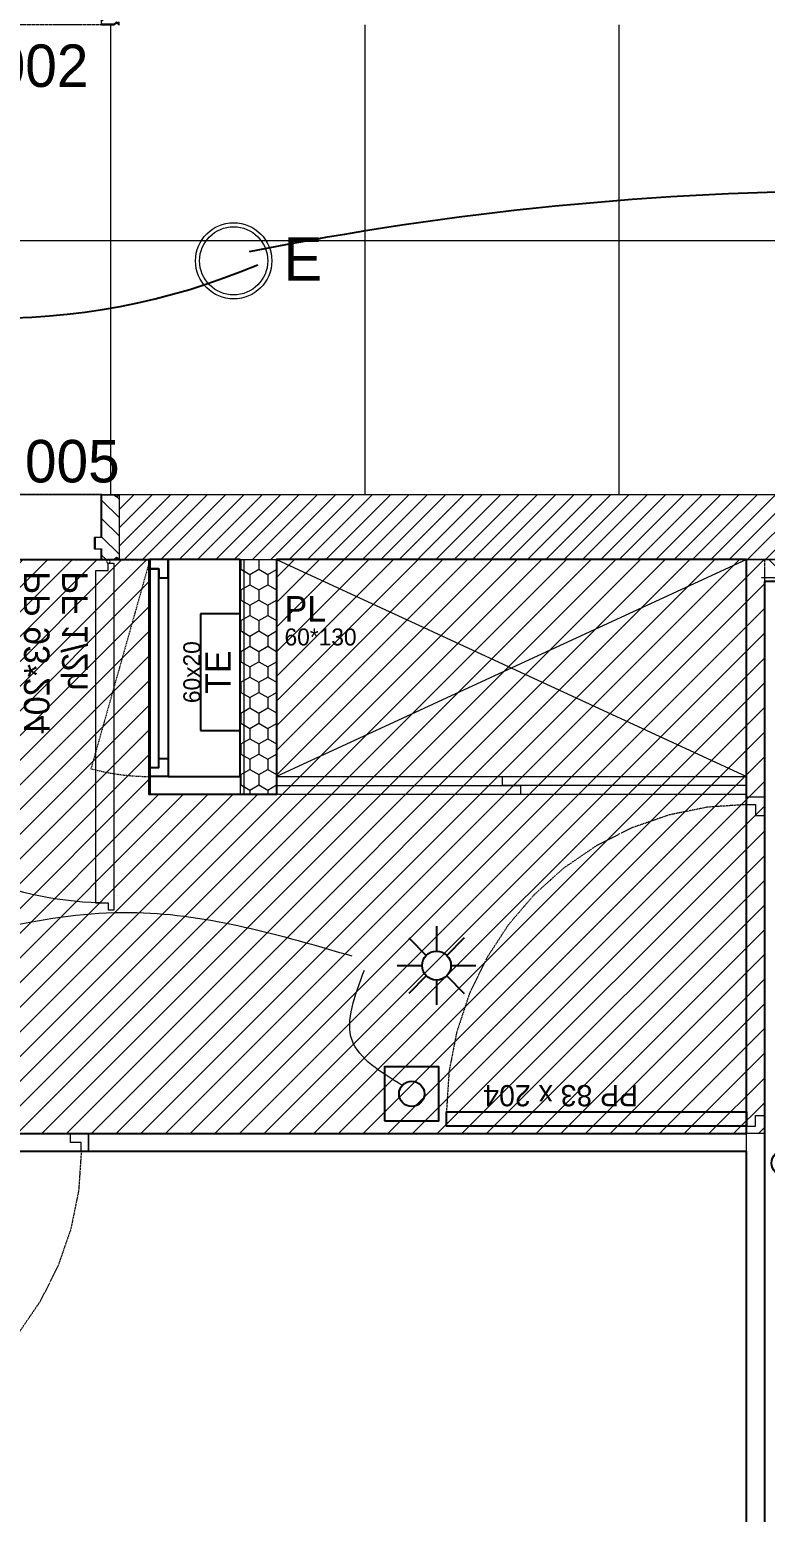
# Model space of a CAD drawing. Header units: centimetres. Extents: x 1724 to 19617, y -6503 to 8072.
# Drawn here: x 5639.8 to 5843.3, y 3867.9 to 4278.1 of the extents above; entities that cross this region are included whole.
import ezdxf

# ---------------------------------------------------------------- set-up
doc = ezdxf.new("R2010")
doc.units = ezdxf.units.CM
for name, pattern in [('Style de ligne -13', [0.147638, 0.098425, -0.049213]), ('Style de ligne -18', [0.164042, 0.054681, -0.109361]), ('Style de ligne -5', [0.20828, 0.069425, -0.138855])]:
    doc.linetypes.add(name, pattern=pattern)
for name, color, linetype in [('B aménagement intérieur', 252, 'Continuous'), ('B Faux plafonds', 252, 'Continuous'), ('B Général', 252, 'Continuous'), ('C ANNOTATIONS-prestations', 252, 'Continuous'), ('C ANNOTATIONS-texte', 252, 'Continuous'), ('D SURFACES-shab', 252, 'Continuous'), ('F REMPLISSAGE-TE', 252, 'Continuous'), ('prlm-ELEC-CFO', 1, 'Continuous')]:
    doc.layers.add(name, color=color, linetype=linetype)
for name, color, linetype, lineweight in [('B Faux plafonds-1', 7, 'Continuous', 5), ('B GÈnÈral', 7, 'Continuous', 5), ('C ANNOTATIONS-prestations-1', 7, 'Continuous', 5), ('F REMPLISSAGE-TE-1', 7, 'Continuous', 5)]:
    doc.layers.add(name, color=color, linetype=linetype, lineweight=lineweight)
doc.styles.add('Eurostile', font='Eurosti.TTF')
doc.styles.add('Eurostile (bold)', font='Eurostib.TTF')
doc.styles.add('prlm-elec-cfo', font='comic.ttf', dxfattribs={"height": 12})
pattern_1 = [(45, (0, 0), (2.42535, -2.64583), [])]
pattern_2 = [(270, (-80.9733, 104.6356), (2.4602994, -4.2613636), [2.840909, -5.681818]), (30, (-80.9733, 104.6356), (2.4602994, 4.2613636), [2.840909, -5.681818]), (330, (-76.0527, 101.7947), (4.9205988, -9e-09), [2.840909, -5.681818])]

# ---------------------------------------------------------------- blocks, each defined once
blk = doc.blocks.new('xi.SPOT')
at = {"color": 0, "lineweight": 5}
blk.add_wipeout([(-4, 0), (-2.83, -2.83), (0, -4), (2.83, -2.83), (4, 0), (2.83, 2.83), (0, 4), (-2.83, 2.83)], dxfattribs=at).dxf.layer = 'prlm-ELEC-CFO'
at = {"layer": 'prlm-ELEC-CFO', "color": 0, "linetype": 'ByBlock', "lineweight": -2, "flags": 128}
for points in [[(0, 10.88), (0, 4)], [(-7.69, 7.69), (-2.83, 2.83)], [(7.69, 7.69), (2.83, 2.83)], [(-10.88, 0), (-4, 0)], [(4, 0), (10.88, 0)], [(-2.83, -2.83), (-7.69, -7.69)], [(0, -4), (0, -10.88)], [(2.83, -2.83), (7.69, -7.69)]]:
    blk.add_lwpolyline(points, dxfattribs=at)
at = {"layer": 'prlm-ELEC-CFO', "color": 0, "linetype": 'ByBlock', "lineweight": -2}
blk.add_circle((0, 0), 4, dxfattribs=at)
blk = doc.blocks.new('xi.BP')
at = {"layer": 'prlm-ELEC-CFO', "color": 0, "flags": 128}
blk.add_lwpolyline([(-7.5, -7.5), (7.5, -7.5), (7.5, 7.5), (-7.5, 7.5)], close=True, dxfattribs=at)
at = {"layer": 'prlm-ELEC-CFO', "color": 0}
blk.add_circle((0, 0), 3.5, dxfattribs=at)
blk = doc.blocks.new('xi.DA')
at = {"layer": 'prlm-ELEC-CFO', "color": 0}
for points in [[(4.05, 1.39), (-1.17, 4.34)], [(0.61, -1.67), (7.04, 4.05), (1.81, 7.01)]]:
    blk.add_lwpolyline(points, dxfattribs=at)
blk.add_circle((-2, -4), 3.5, dxfattribs=at)
blk = doc.blocks.new('xi.lumE')
at = {"layer": 'prlm-ELEC-CFO', "color": 0, "linetype": 'ByBlock', "lineweight": 13}
for radius in [10.55, 9.42]:
    blk.add_circle((0, 0), radius, dxfattribs=at)
blk = doc.blocks.new('PP 93_204 PF1_2h mur20')
at = {"layer": 'B GÈnÈral', "linetype": 'Continuous', "lineweight": 5}
h = blk.add_hatch(dxfattribs=at)
h.set_pattern_fill('50_BETON', style=0, pattern_type=2)
h.set_pattern_definition(pattern_1)
edge = h.paths.add_edge_path()
edge.add_line((-51.6, -8.95), (-50.94, -8.37))
edge.add_line((-50.94, -8.37), (-50.93, -8.36))
edge.add_arc((-50.79, -8.52), 0.2, 48.9909, 131.0091, ccw=False)
edge.add_line((-50.66, -8.36), (-50.65, -8.37))
edge.add_line((-50.65, -8.37), (-50.1, -8.86))
edge.add_line((-50.1, -8.86), (-50.1, -8.86))
edge.add_arc((-50.06, -8.82), 0.05, 228.9909, 270)
edge.add_line((-50.06, -8.87), (-50.06, -8.87))
edge.add_line((-50.06, -8.87), (-46.7, -8.87))
edge.add_line((-46.7, -8.87), (-46.69, -8.87))
edge.add_arc((-46.69, -8.83), 0.0435, 270, 360)
edge.add_line((-46.65, -8.83), (-46.65, 2.7))
edge.add_arc((-46.48, 2.7), 0.174, 90, 180, ccw=False)
edge.add_line((-46.48, 2.87), (-46.45, 2.87))
edge.add_line((-46.45, 2.87), (-44.9, 2.87))
edge.add_line((-44.9, 2.87), (-44.89, 2.87))
edge.add_arc((-44.89, 2.91), 0.0435, 270, 360)
edge.add_line((-44.85, 2.91), (-44.85, 5.96))
edge.add_arc((-44.89, 5.96), 0.0435, 0, 90)
edge.add_line((-44.89, 6), (-44.9, 6))
edge.add_line((-44.9, 6), (-46.45, 6))
edge.add_line((-46.45, 6), (-46.48, 6))
edge.add_arc((-46.48, 6.17), 0.174, 180, 270, ccw=False)
edge.add_line((-46.65, 6.17), (-46.65, 8.83))
edge.add_arc((-46.69, 8.83), 0.0435, 0, 90)
edge.add_line((-46.69, 8.87), (-46.7, 8.87))
edge.add_line((-46.7, 8.87), (-50.06, 8.87))
edge.add_line((-50.06, 8.87), (-50.06, 8.87))
edge.add_arc((-50.06, 8.82), 0.05, 90, 131.0091)
edge.add_line((-50.1, 8.86), (-50.1, 8.86))
edge.add_line((-50.1, 8.86), (-50.65, 8.37))
edge.add_line((-50.65, 8.37), (-50.66, 8.37))
edge.add_arc((-50.79, 8.52), 0.2, 233.0967, 311.0091, ccw=False)
edge.add_line((-50.91, 8.36), (-50.92, 8.36))
edge.add_line((-50.92, 8.36), (-51.44, 8.81))
edge.add_line((-51.44, 8.81), (-51.44, 8.81))
edge.add_line((-51.44, 8.81), (-51.6, 8.95))
edge.add_line((-51.6, 8.95), (-51.6, -8.95))
h = blk.add_hatch(dxfattribs=at)
h.set_pattern_fill('50_BETON', style=0, pattern_type=2)
h.set_pattern_definition(pattern_1)
edge = h.paths.add_edge_path()
edge.add_line((51.6, -8.95), (50.94, -8.37))
edge.add_line((50.94, -8.37), (50.93, -8.36))
edge.add_arc((50.79, -8.52), 0.2, 48.9909, 131.0091)
edge.add_line((50.66, -8.36), (50.65, -8.37))
edge.add_line((50.65, -8.37), (50.1, -8.86))
edge.add_line((50.1, -8.86), (50.1, -8.86))
edge.add_arc((50.06, -8.82), 0.05, 270, 311.0091, ccw=False)
edge.add_line((50.06, -8.87), (50.06, -8.87))
edge.add_line((50.06, -8.87), (46.7, -8.87))
edge.add_line((46.7, -8.87), (46.69, -8.87))
edge.add_arc((46.69, -8.83), 0.0435, 180, 270, ccw=False)
edge.add_line((46.65, -8.83), (46.65, 2.7))
edge.add_arc((46.48, 2.7), 0.174, 0, 90)
edge.add_line((46.48, 2.87), (46.45, 2.87))
edge.add_line((46.45, 2.87), (44.9, 2.87))
edge.add_line((44.9, 2.87), (44.89, 2.87))
edge.add_arc((44.89, 2.91), 0.0435, 180, 270, ccw=False)
edge.add_line((44.85, 2.91), (44.85, 5.96))
edge.add_arc((44.89, 5.96), 0.0435, 90, 180, ccw=False)
edge.add_line((44.89, 6), (44.9, 6))
edge.add_line((44.9, 6), (46.45, 6))
edge.add_line((46.45, 6), (46.48, 6))
edge.add_arc((46.48, 6.17), 0.174, 270, 360)
edge.add_line((46.65, 6.17), (46.65, 8.83))
edge.add_arc((46.69, 8.83), 0.0435, 90, 180, ccw=False)
edge.add_line((46.69, 8.87), (46.7, 8.87))
edge.add_line((46.7, 8.87), (50.06, 8.87))
edge.add_line((50.06, 8.87), (50.06, 8.87))
edge.add_arc((50.06, 8.82), 0.05, 48.9909, 90, ccw=False)
edge.add_line((50.1, 8.86), (50.1, 8.86))
edge.add_line((50.1, 8.86), (50.65, 8.37))
edge.add_line((50.65, 8.37), (50.66, 8.37))
edge.add_arc((50.79, 8.52), 0.2, 228.9909, 306.9033)
edge.add_line((50.91, 8.36), (50.92, 8.36))
edge.add_line((50.92, 8.36), (51.44, 8.81))
edge.add_line((51.44, 8.81), (51.44, 8.81))
edge.add_line((51.44, 8.81), (51.6, 8.95))
edge.add_line((51.6, 8.95), (51.6, -8.95))
at = {"layer": 'B Général', "linetype": 'Style de ligne -13', "lineweight": 5}
for p, q in [((46.7, 9), (-46.7, 9)), ((46.7, -9), (-46.7, -9))]:
    blk.add_line(p, q, dxfattribs=at)
at = {"layer": 'B Général', "color": 7, "linetype": 'Continuous', "lineweight": 5, "flags": 128}
blk.add_lwpolyline([(45, 12), (48.5, 12), (48.5, 10), (50, 10), (50.01, 106), (48.51, 106), (48.51, 104), (45.01, 104)], close=True, dxfattribs=at)
at = {"layer": 'B Général', "linetype": 'Continuous', "lineweight": 5, "flags": 128}
for points in [[(-46.5, 8.83), (-46.5, 6.17, 0.414214), (-46.46, 6.13), (-46.45, 6.13), (-44.9, 6.13), (-44.87, 6.13, -0.414214), (-44.7, 5.96), (-44.7, 2.91, -0.414214), (-44.87, 2.74), (-44.9, 2.74), (-46.45, 2.74), (-46.46, 2.74, 0.414214), (-46.5, 2.7), (-46.5, -8.83, -0.414214), (-46.67, -9), (-46.7, -9), (-50.06, -9), (-50.07, -9, -0.18087), (-50.2, -8.95), (-50.2, -8.95), (-50.76, -8.47), (-50.76, -8.46, 0.373975), (-50.83, -8.46), (-50.83, -8.47), (-51.49, -9.04), (-51.6, -8.95), (-50.94, -8.37), (-50.93, -8.36, -0.373975), (-50.66, -8.36), (-50.65, -8.37), (-50.1, -8.86), (-50.1, -8.86, 0.18087), (-50.06, -8.87), (-50.06, -8.87), (-46.7, -8.87), (-46.69, -8.87, 0.414214), (-46.65, -8.83), (-46.65, 2.7, -0.414214), (-46.48, 2.87), (-46.45, 2.87), (-44.9, 2.87), (-44.89, 2.87, 0.414214), (-44.85, 2.91), (-44.85, 5.96, 0.414214), (-44.89, 6), (-44.9, 6), (-46.45, 6), (-46.48, 6, -0.414214), (-46.65, 6.17), (-46.65, 8.83, 0.414214), (-46.69, 8.87), (-46.7, 8.87), (-50.06, 8.87), (-50.06, 8.87, 0.18087), (-50.1, 8.86), (-50.1, 8.86), (-50.65, 8.37), (-50.66, 8.37, -0.353689), (-50.91, 8.36), (-50.92, 8.36), (-51.44, 8.81), (-51.44, 8.81), (-51.6, 8.95), (-51.49, 9.04), (-50.88, 8.51, 0.385556), (-50.77, 8.46), (-50.76, 8.47), (-50.2, 8.95), (-50.2, 8.95, -0.18087), (-50.07, 9), (-50.06, 9), (-46.7, 9), (-46.67, 9, -0.414214)], [(46.5, 8.83), (46.5, 6.17, -0.414214), (46.46, 6.13), (46.45, 6.13), (44.9, 6.13), (44.87, 6.13, 0.414214), (44.7, 5.96), (44.7, 2.91, 0.414214), (44.87, 2.74), (44.9, 2.74), (46.45, 2.74), (46.46, 2.74, -0.414214), (46.5, 2.7), (46.5, -8.83, 0.414214), (46.67, -9), (46.7, -9), (50.06, -9), (50.07, -9, 0.18087), (50.2, -8.95), (50.2, -8.95), (50.76, -8.47), (50.76, -8.46, -0.373975), (50.83, -8.46), (50.83, -8.47), (51.49, -9.04), (51.6, -8.95), (50.94, -8.37), (50.93, -8.36, 0.373975), (50.66, -8.36), (50.65, -8.37), (50.1, -8.86), (50.1, -8.86, -0.18087), (50.06, -8.87), (50.06, -8.87), (46.7, -8.87), (46.69, -8.87, -0.414214), (46.65, -8.83), (46.65, 2.7, 0.414214), (46.48, 2.87), (46.45, 2.87), (44.9, 2.87), (44.89, 2.87, -0.414214), (44.85, 2.91), (44.85, 5.96, -0.414214), (44.89, 6), (44.9, 6), (46.45, 6), (46.48, 6, 0.414214), (46.65, 6.17), (46.65, 8.83, -0.414214), (46.69, 8.87), (46.7, 8.87), (50.06, 8.87), (50.06, 8.87, -0.18087), (50.1, 8.86), (50.1, 8.86), (50.65, 8.37), (50.66, 8.37, 0.353689), (50.91, 8.36), (50.92, 8.36), (51.44, 8.81), (51.44, 8.81), (51.6, 8.95), (51.49, 9.04), (50.88, 8.51, -0.385556), (50.77, 8.46), (50.76, 8.47), (50.2, 8.95), (50.2, 8.95, 0.18087), (50.07, 9), (50.06, 9), (46.7, 9), (46.67, 9, 0.414214)]]:
    blk.add_lwpolyline(points, format="xyb", close=True, dxfattribs=at)
at = {"layer": 'B Général', "color": 250, "linetype": 'Continuous', "lineweight": 5, "true_color": 0x444444, "flags": 128}
blk.add_lwpolyline([(0, -20.5), (-14, -41.85), (14, -41.85)], close=True, dxfattribs=at)
at = {"layer": 'B Général', "linetype": 'Continuous', "lineweight": 5}
blk.add_circle((48.5, 9.5), 0.5, dxfattribs=at)
at = {"layer": 'B Général', "color": 7, "linetype": 'Continuous', "lineweight": 5}
blk.add_arc((48.5, 9.5), 94.5, 90, 181.2323, dxfattribs=at)
at = {"layer": 'C ANNOTATIONS-prestations', "insert": (25.18, 12.23), "char_height": 7.049, "attachment_point": 1, "rotation": 90, "line_spacing_factor": 0.895453, "style": 'Eurostile'}
blk.add_mtext('PP 93*204\\PPF 1/2h\\P', dxfattribs=at)
blk = doc.blocks.new('PP 80')
at = {"layer": 'B Général', "flags": 128}
blk.add_lwpolyline([(-43, 2.5), (-43, 85.5), (-39, 85.5), (-39, 2.5)], close=True, dxfattribs=at)
at = {"layer": 'B Général', "linetype": 'Style de ligne -18', "lineweight": 5, "flags": 128}
blk.add_lwpolyline([(46, 2.5), (45.27, 13.33), (43.1, 23.98), (39.53, 34.26), (34.61, 44), (28.44, 53.03), (21.1, 61.19), (12.74, 68.35), (3.5, 74.38), (-6.47, 79.18), (-17, 82.67), (-27.91, 84.79), (-39, 85.5)], dxfattribs=at)
at = {"layer": 'B Général', "color": 7, "linetype": 'Continuous', "lineweight": 5, "flags": 128}
for points in [[(-45, 2.5), (-43, 2.5), (-43, 0), (-40, 0), (-40, -2.5), (-45, -2.5)], [(48, 2.5), (46, 2.5), (46, 0), (43, 0), (43, -2.5), (48, -2.5), (48, -2.5), (48, -2.5), (48, 1.79), (48, 1.79)]]:
    blk.add_lwpolyline(points, close=True, dxfattribs=at)
at = {"layer": 'C ANNOTATIONS-prestations', "insert": (-37.49, 32.5), "char_height": 5.8739, "attachment_point": 1, "rotation": 90, "line_spacing_factor": 0.895453, "style": 'Eurostile'}
blk.add_mtext('PP 83 x 204', dxfattribs=at)
blk = doc.blocks.new('Placard 60.130')
at = {"layer": 'B Général', "color": 7, "linetype": 'Continuous', "lineweight": 5}
for p, q in [((65, 29.81), (-65, -30.19)), ((-65, 29.81), (65, -30.19))]:
    blk.add_line(p, q, dxfattribs=at)
at = {"layer": 'B Général', "color": 7, "linetype": 'Continuous', "lineweight": 5, "flags": 128}
blk.add_lwpolyline([(65, -30.19), (65, 29.81), (-65, 29.81), (-65, -30.19)], dxfattribs=at)
at = {"layer": 'B Général', "color": 252, "linetype": 'Continuous', "lineweight": 5, "true_color": 0x888888, "flags": 128}
blk.add_lwpolyline([(65, -30.19), (65, -35.19), (-65, -35.19), (-65, -30.19)], close=True, dxfattribs=at)
at = {"layer": 'B Général', "color": 7, "linetype": 'Continuous', "lineweight": 5, "flags": 128}
for points in [[(2.5, -32.69), (2.5, -35.19), (-65, -35.19), (-65, -32.69)], [(65, -30.19), (65, -32.69), (-2.5, -32.69), (-2.5, -30.19)]]:
    blk.add_lwpolyline(points, close=True, dxfattribs=at)
at = {"layer": 'B Général', "color": 7, "insert": (-62.76, 19.71), "char_height": 7.049, "attachment_point": 1, "line_spacing_factor": 0.895453, "style": 'Eurostile'}
blk.add_mtext('PL', dxfattribs=at)
at = {"layer": 'C ANNOTATIONS-prestations', "insert": (-62.76, 8.36), "char_height": 4.699, "attachment_point": 4, "line_spacing_factor": 0.895453, "style": 'Eurostile'}
blk.add_mtext('60*130', dxfattribs=at)
blk = doc.blocks.new('Groupe-40-1')
at = {"layer": 'B Général', "flags": 128}
for points in [[(-31.46, -5.77), (-31.46, -0.77), (-28.96, -0.77), (-28.96, -3.27), (-26.46, -3.27), (-26.46, -5.77)], [(26.04, -0.77), (26.04, -3.27), (-28.96, -3.27), (-28.96, -0.77)], [(28.54, -5.77), (28.54, -0.77), (26.04, -0.77), (26.04, -3.27), (23.54, -3.27), (23.54, -5.77)]]:
    blk.add_lwpolyline(points, close=True, dxfattribs=at)

msp = doc.modelspace()

# ---------------------------------------------------------------- hatches: boundary and pattern name
at = {"layer": 'B GÈnÈral', "linetype": 'Continuous', "lineweight": 5}
h = msp.add_hatch(dxfattribs=at)
h.set_pattern_fill('50_BETON', style=0, pattern_type=2)
h.set_pattern_definition([(45, (0.0456, -2.938), (2.4253472, -2.6458333), [])])
h.paths.add_polyline_path([(5664.672, 4149.451), (5664.672, 4131.451), (6589.699, 4131.451), (6589.699, 4149.451)])
h = msp.add_hatch(dxfattribs=at)
h.set_pattern_fill('PSE', angle=-90, style=0, pattern_type=2)
h.set_pattern_definition(pattern_2)
h.paths.add_polyline_path([(5698.087, 4131.451), (5708.087, 4131.451), (5708.087, 4066.451), (5698.087, 4066.451)])
at = {"layer": 'B GÈnÈral', "linetype": 'Continuous', "lineweight": 5, "true_color": 0x808080}
h = msp.add_hatch(dxfattribs=at)
h.set_pattern_fill('02_ISOLANT', color=8, angle=179.99892, style=0, pattern_type=2)
h.set_pattern_definition([(224.99892, (0.046, -2.938), (5.656748, -5.656961), []), (314.99892, (0.046, -2.938), (-5.656961, -5.656748), [])])
h.paths.add_polyline_path([(6131.934, 4126.446), (6131.934, 4131.446), (5838.106, 4131.452), (5842.272, 4126.452)])
at = {"layer": 'F REMPLISSAGE-TE-1', "linetype": 'Continuous', "lineweight": 5}
h = msp.add_hatch(dxfattribs=at)
h.set_pattern_fill('PSE', angle=-90, style=0, pattern_type=2)
h.set_pattern_definition(pattern_2)
h.paths.add_polyline_path([(5699.087, 4131.451), (5698.087, 4131.451), (5698.087, 4066.451), (5699.087, 4066.451)])
h = msp.add_hatch(dxfattribs=at)
h.set_pattern_fill('PSE', angle=-90, style=0, pattern_type=2)
h.set_pattern_definition(pattern_2)
h.paths.add_polyline_path([(5708.087, 4131.451), (5699.087, 4131.451), (5699.087, 4066.451), (5708.087, 4066.451)])

# ---------------------------------------------------------------- linework, layer by layer
at = {"layer": 'B Général', "color": 7, "linetype": 'Continuous', "lineweight": 18}
for p, q in [((5664.672, 4149.451), (6589.699, 4149.451)), ((5664.672, 4131.451), (6191.934, 4131.451))]:
    msp.add_line(p, q, dxfattribs=at)
at = {"layer": 'B Général', "color": 7, "linetype": 'Continuous', "lineweight": 5}
for p, q in [((5664.672, 4149.451), (6589.699, 4149.451)), ((5664.672, 4131.451), (5664.672, 4149.451)), ((5664.672, 4131.451), (6191.934, 4131.451)), ((5838.106, 4065.691), (5838.106, 4131.452)), ((6131.934, 4131.446), (5838.106, 4131.452)), ((6131.934, 4126.446), (5842.272, 4126.452)), ((5843.106, 4065.691), (5843.106, 4125.452)), ((6131.934, 4125.446), (5843.106, 4125.452)), ((5673.087, 4071.452), (5673.087, 4066.452)), ((5698.087, 4071.452), (5673.087, 4071.452)), ((5698.087, 4071.452), (5698.087, 4066.452)), ((5698.087, 4066.452), (5673.087, 4066.452)), ((5843.106, 4065.691), (5838.106, 4065.691)), ((5656.087, 3972.691), (5838.106, 3972.691)), ((5656.087, 3967.691), (5656.087, 3972.691)), ((5843.106, 3972.691), (5838.106, 3972.691)), ((5843.106, 3548.452), (5843.106, 3972.691)), ((5656.087, 3967.691), (5838.106, 3967.691)), ((5838.106, 3548.452), (5838.106, 3967.691))]:
    msp.add_line(p, q, dxfattribs=at)
at = {"layer": 'B Général', "color": 7, "linetype": 'Style de ligne -5', "lineweight": 5}
msp.add_line((5673.087, 4131.451), (5656.76, 4073.6), dxfattribs=at)
at = {"layer": 'B Général'}
for p, q in [((5698.087, 4131.451), (5678.087, 4131.451)), ((5678.087, 4131.451), (5678.087, 4071.451)), ((5698.087, 4071.451), (5698.087, 4131.451)), ((5678.087, 4071.451), (5698.087, 4071.451))]:
    msp.add_line(p, q, dxfattribs=at)
at = {"layer": 'B Général', "color": 7, "linetype": 'Continuous', "lineweight": 13}
for p, q in [((5698.087, 4131.451), (5698.087, 4071.452)), ((5698.087, 4131.451), (5708.087, 4131.451)), ((5708.087, 4131.451), (5708.087, 4066.451)), ((5838.106, 4065.691), (5838.106, 4131.452)), ((6131.934, 4131.446), (5838.106, 4131.452)), ((5843.106, 4065.691), (5843.106, 4125.452)), ((6131.934, 4125.446), (5843.106, 4125.452)), ((5698.087, 4071.452), (5673.087, 4071.452)), ((5698.087, 4066.452), (5673.087, 4066.452)), ((5698.087, 4066.452), (5698.087, 4066.451)), ((5698.087, 4066.451), (5708.087, 4066.451)), ((5656.087, 3972.691), (5838.106, 3972.691)), ((5838.106, 3548.452), (5838.106, 3972.691)), ((5843.106, 3548.452), (5843.106, 3972.691)), ((5656.087, 3967.691), (5838.106, 3967.691))]:
    msp.add_line(p, q, dxfattribs=at)
at = {"layer": 'B Général', "color": 7}
msp.add_line((5687.087, 4116.451), (5687.087, 4084.201), dxfattribs=at)
at = {"layer": 'B Général', "color": 7, "linetype": 'Style de ligne -5', "lineweight": 5}
msp.add_arc((5673.083, 4134.528), 63.077, 255.0016, 270.00321, dxfattribs=at)
at = {"layer": 'D SURFACES-shab', "flags": 128}
for points in [[(5843.106, 4125.452), (5843.106, 3548.452), (6191.934, 3548.451), (6191.934, 4038.451), (6131.934, 4038.451), (6131.934, 4125.45)], [(5558.087, 3967.691), (5558.087, 3548.451), (5838.106, 3548.457), (5838.106, 3967.698)]]:
    msp.add_lwpolyline(points, close=True, dxfattribs=at)
at = {"layer": 'F REMPLISSAGE-TE', "color": 7, "linetype": 'Continuous', "lineweight": 5}
msp.add_line((5699.087, 4131.451), (5699.087, 4066.451), dxfattribs=at)
msp.add_line((5699.087, 4131.451), (5699.087, 4066.451), dxfattribs=at)
at = {"layer": 'prlm-ELEC-CFO', "color": 7}
for p, q in [((5698.087, 4116.451), (5687.087, 4116.451)), ((5698.087, 4084.201), (5698.087, 4116.451)), ((5687.087, 4084.201), (5698.087, 4084.201))]:
    msp.add_line(p, q, dxfattribs=at)
at = {"layer": 'prlm-ELEC-CFO'}
msp.add_arc((5630.053, 4384.92), 186.668, 244.33919, 292.96733, dxfattribs=at)
at = {"layer": 'prlm-ELEC-CFO', "lineweight": 13}
msp.add_spline([(5601.805, 4021.808), (5669.474, 4033.816), (5728.964, 4021.808)], degree=3, dxfattribs=at)

# ---------------------------------------------------------------- block references
at = {"layer": 'B aménagement intérieur', "color": 7, "xscale": -1, "rotation": 180}
msp.add_blockref('PP 80', (5608.087, 3970.191), dxfattribs=at)
at = {"layer": 'B Général', "color": 7}
for name, p in [('PP 93_204 PF1_2h mur20', (5613.072, 4288.451)), ('Placard 60.130', (5773.087, 4101.667))]:
    msp.add_blockref(name, p, dxfattribs=at)
at = {"layer": 'B Général', "color": 7, "xscale": -1, "rotation": 180}
msp.add_blockref('PP 93_204 PF1_2h mur20', (5613.072, 4140.451), dxfattribs=at)
at = {"layer": 'B Général', "color": 7, "extrusion": (0, 0, -1), "zscale": -1, "rotation": 270}
msp.add_blockref('Groupe-40-1', (-5672.316, 4099.99), dxfattribs=at)
at = {"layer": 'prlm-ELEC-CFO', "rotation": 180}
msp.add_blockref('xi.lumE', (5696.244, 4214.131), dxfattribs=at)
at = {"layer": 'prlm-ELEC-CFO'}
for name, p in [('xi.SPOT', (5752.362, 4019.14)), ('xi.BP', (5745.494, 3983.645)), ('xi.DA', (5850.56, 3968.51))]:
    msp.add_blockref(name, p, dxfattribs=at)

# ---------------------------------------------------------------- texts
at = {"layer": 'C ANNOTATIONS-texte', "color": 7, "lineweight": 30, "char_height": 11.74778, "attachment_point": 2, "line_spacing_factor": 0.895453, "style": 'Eurostile (bold)'}
for s, insert, width in [('T3{\\fEurostile|b0|i0|c0|p0; }A{\\fEurostile|b0|i0|c0|p0; - 002}', (5619.392, 4274.002), 167.26764), ('T3{\\fEurostile|b0|i0|c0|p0; }A {\\fEurostile|b0|i0|c0|p0;- 005} ', (5628.04, 4164.57), 283.62941)]:
    msp.add_mtext(s, dxfattribs=dict(at, insert=insert, width=width))
at = {"layer": 'prlm-ELEC-CFO', "lineweight": 20, "insert": (5715.375, 4220.65), "char_height": 12, "attachment_point": 2, "line_spacing_factor": 0.8, "style": 'prlm-elec-cfo', "bg_fill": 3, "box_fill_scale": 0.95, "bg_fill_color": 256, "bg_fill_transparency": 0}
msp.add_mtext('E', dxfattribs=at)
at = {"layer": 'prlm-ELEC-CFO', "width": 32.25, "rotation": 90, "line_spacing_factor": 0.895453, "style": 'Eurostile'}
for s, insert, char_height, attachment_point in [('60x20', (5687.087, 4100.326), 4.6991, 8), ('TE ', (5688.399, 4100.326), 7.0487, 2)]:
    msp.add_mtext(s, dxfattribs=dict(at, insert=insert, char_height=char_height, attachment_point=attachment_point))

# ---------------------------------------------------------------- next in the draw order: hatches: boundary and pattern name
at = {"layer": 'B Faux plafonds-1', "linetype": 'Continuous', "lineweight": 5, "true_color": 0xaaaaaa}
h = msp.add_hatch(dxfattribs=at)
h.set_pattern_fill('F_P__SOFFITE', color=253, style=0, pattern_type=2)
h.set_pattern_definition([(45, (0.0456, -2.7174), (-3.5277778, 3.3072917), [])])
h.paths.add_polyline_path([(5673.136, 4066.461), (5708.136, 4066.465), (5708.136, 4131.451), (5843.106, 4131.456), (5843.106, 4066.364), (5843.087, 4066.364), (5843.087, 3972.665), (5553.087, 3972.691), (5553.087, 3873.941), (5433.087, 3873.941), (5433.087, 4131.449), (5673.136, 4131.434)])
at = {"layer": 'C ANNOTATIONS-prestations-1', "linetype": 'Continuous', "lineweight": 9, "true_color": 0x989898}
h = msp.add_hatch(dxfattribs=at)
h.set_pattern_fill('DALETTES TERRASSE 50X50', color=252, scale=1.406016, style=0, pattern_type=2)
h.set_pattern_definition([(0, (4678.046, 4149.45), (4e-15, -70.3008), []), (270, (4678.046, 4149.45), (70.3008, 0), [])])
h.paths.add_polyline_path([(5175.064, 2609.351), (5175.076, 3514.451), (5185.098, 3514.451), (5185.087, 4149.451), (7612.53, 4149.451), (7612.53, 4279.451), (5150.087, 4279.451), (5150.087, 4684.951), (5020.01, 4685.039), (5020.01, 4327.451), (4835.01, 4327.451), (4835.01, 4214.95), (4875.884, 4156.927), (4911.686, 4097.061), (4942.417, 4035.352), (4968.077, 3971.801), (4988.667, 3906.408), (5004.185, 3839.172), (5014.632, 3770.094), (5020.008, 3699.174), (5020.008, 3425.401), (4986.156, 3334.878), (4944.546, 3240.451), (4343.119, 3240.451), (4343.119, 3192.545), (4272.488, 3192.545), (4272.488, 3240.451), (3830.996, 3240.451), (3830.995, 2607.579), (4677.01, 2608.695), (4677.01, 2660.465), (4743.01, 2660.465), (4743.01, 2608.782)])

# ---------------------------------------------------------------- next in the draw order: linework, layer by layer
at = {"layer": 'B Faux plafonds', "color": 7, "linetype": 'Style de ligne -13', "lineweight": 5, "flags": 128}
msp.add_lwpolyline([(5673.136, 4066.461), (5708.136, 4066.465), (5708.136, 4131.451), (5843.106, 4131.456), (5843.106, 4066.364), (5843.087, 4066.364), (5843.087, 3972.665), (5553.087, 3972.691), (5553.087, 3873.941), (5433.087, 3873.941), (5433.087, 4131.449), (5673.136, 4131.434)], close=True, dxfattribs=at)
at = {"layer": 'D SURFACES-shab', "flags": 128}
msp.add_lwpolyline([(5838.087, 3972.714), (5838.087, 4131.474), (5708.087, 4131.474), (5708.087, 4066.503), (5672.865, 4066.498), (5672.865, 4131.469), (5433.087, 4131.448), (5433.087, 3873.938), (5553.087, 3873.941), (5553.087, 3972.691)], close=True, dxfattribs=at)
at = {"layer": 'prlm-ELEC-CFO'}
msp.add_arc((5870.489, 3367.273), 866.172, 78.684999, 101.315001, dxfattribs=at)
at = {"layer": 'prlm-ELEC-CFO', "lineweight": 13}
msp.add_spline([(5742.892, 3985.985), (5729.018, 3998.466), (5732.427, 4017.844)], degree=3, dxfattribs=at)

# ---------------------------------------------------------------- next in the draw order: block references
at = {"layer": 'B aménagement intérieur', "color": 7, "rotation": 90}
msp.add_blockref('PP 80', (5840.606, 4017.691), dxfattribs=at)

doc.saveas('drawing.dxf')
